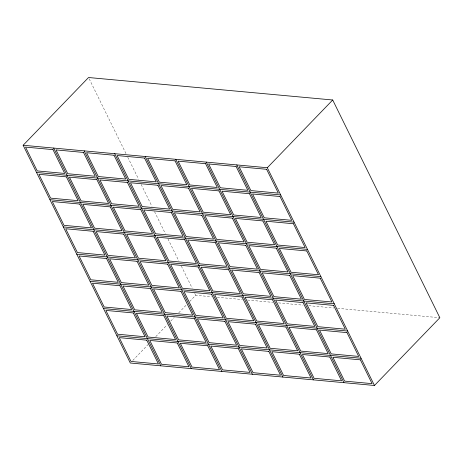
<?xml version="1.0" encoding="UTF-8"?>
<svg xmlns="http://www.w3.org/2000/svg" width="463" height="463" viewBox="0 0 463 463"><rect width="100%" height="100%" fill="white"/><g stroke="black" fill="none" stroke-linecap="round" stroke-linejoin="round"><path stroke-width="0.35" stroke-dasharray="2.31 1.74" d="M132.794 360.422L148.264 344.391M155.753 336.636L167.236 324.742M170.731 321.119L174.227 317.502M178.718 312.849L186.207 305.088M189.703 301.471L195.693 295.267L211.533 296.725M217.297 297.252L242.508 299.573M247.549 300.036L272.753 302.356M278.518 302.889L303.005 305.14M308.769 305.673L333.973 307.993M337.579 308.323L439.85 317.74M89.185 78.814L126.173 153.988M127.771 157.229L138.611 179.262M141.163 184.448L152.003 206.481M154.555 211.666L165.395 233.699M167.947 238.885L178.787 260.918M181.34 266.103L192.186 288.136M194.732 293.322L195.693 295.267"/><path stroke-width="0.69" d="M23.15 145.26L88.543 77.518L332.706 99.991L439.85 317.74L374.457 385.482L130.294 363.009L23.15 145.26L267.307 167.733L332.706 99.991M36.542 172.479L280.705 194.952M49.935 199.698L294.098 222.171M63.327 226.916L307.49 249.389M76.725 254.135L320.882 276.608M90.117 281.354L334.274 303.826M103.509 308.572L347.667 331.045M116.902 335.791L361.065 358.264M267.307 167.733L374.457 385.482M236.79 164.926L343.934 382.675M206.272 162.119L313.416 379.863M175.749 159.307L282.893 377.056M145.232 156.5L252.376 374.249M114.708 153.687L221.858 371.436M84.191 150.88L191.335 368.629M53.667 148.067L160.817 365.816M52.979 149.63L25.511 147.101L37.231 170.916L64.698 173.446L52.979 149.63M83.502 152.437L56.035 149.914L67.754 173.729L95.222 176.258L83.502 152.437M114.02 155.25L86.552 152.721L98.272 176.536L125.739 179.065L114.02 155.25M144.543 158.057L117.075 155.527L128.789 179.349L156.262 181.872L144.543 158.057M175.06 160.869L147.593 158.34L159.313 182.156L186.78 184.685L175.06 160.869M205.584 163.676L178.11 161.147L189.83 184.963L217.297 187.492L205.584 163.676M236.101 166.489L208.634 163.96L220.353 187.775L247.821 190.305L236.101 166.489M266.619 169.296L239.151 166.767L250.871 190.582L278.338 193.112L266.619 169.296M66.377 176.849L38.904 174.319L50.623 198.135L78.091 200.664L66.377 176.849M96.894 179.656L69.427 177.132L81.147 200.948L108.614 203.477L96.894 179.656M127.412 182.468L99.944 179.939L111.664 203.755L139.131 206.284L127.412 182.468M157.935 185.275L130.468 182.746L142.187 206.567L169.655 209.091L157.935 185.275M188.453 188.088L160.985 185.559L172.705 209.374L200.172 211.904L188.453 188.088M218.976 190.895L191.508 188.366L203.222 212.181L230.696 214.71L218.976 190.895M249.493 193.708L222.026 191.178L233.746 214.994L261.213 217.523L249.493 193.708M280.017 196.515L252.543 193.985L264.263 217.801L291.731 220.33L280.017 196.515M79.769 204.067L52.302 201.538L64.021 225.354L91.489 227.883L79.769 204.067M110.287 206.874L82.819 204.351L94.539 228.166L122.006 230.696L110.287 206.874M140.81 209.687L113.337 207.158L125.056 230.973L152.524 233.502L140.81 209.687M171.327 212.494L143.86 209.965L155.58 233.786L183.047 236.309L171.327 212.494M201.845 215.307L174.377 212.777L186.097 236.593L213.565 239.122L201.845 215.307M232.368 218.114L204.901 215.584L216.62 239.4L244.088 241.929L232.368 218.114M262.886 220.926L235.418 218.397L247.138 242.213L274.605 244.742L262.886 220.926M293.409 223.733L265.941 221.204L277.655 245.02L305.129 247.549L293.409 223.733M93.161 231.286L65.694 228.757L77.414 252.572L104.881 255.101L93.161 231.286M123.679 234.093L96.211 231.569L107.931 255.385L135.399 257.914L123.679 234.093M154.202 236.906L126.735 234.376L138.454 258.192L165.922 260.721L154.202 236.906M184.72 239.712L157.252 237.183L168.972 261.005L196.439 263.528L184.72 239.712M215.243 242.525L187.77 239.996L199.489 263.812L226.957 266.341L215.243 242.525M245.76 245.332L218.293 242.803L230.013 266.619L257.48 269.148L245.76 245.332M276.278 248.145L248.81 245.616L260.53 269.431L287.998 271.96L276.278 248.145M306.801 250.952L279.334 248.423L291.053 272.238L318.521 274.767L306.801 250.952M106.554 258.504L79.086 255.975L90.806 279.791L118.273 282.32L106.554 258.504M137.071 261.311L109.604 258.788L121.323 282.604L148.791 285.133L137.071 261.311M167.594 264.124L140.127 261.595L151.847 285.411L179.314 287.94L167.594 264.124M198.112 266.931L170.644 264.402L182.364 288.223L209.832 290.747L198.112 266.931M228.635 269.744L201.168 267.215L212.887 291.03L240.355 293.559L228.635 269.744M259.153 272.551L231.685 270.022L243.405 293.837L270.872 296.366L259.153 272.551M289.676 275.363L262.203 272.834L273.922 296.65L301.39 299.179L289.676 275.363M320.193 278.17L292.726 275.641L304.446 299.457L331.913 301.986L320.193 278.17M119.946 285.723L92.478 283.194L104.198 307.01L131.666 309.539L119.946 285.723M150.469 288.53L123.002 286.007L134.716 309.822L162.189 312.351L150.469 288.53M180.987 291.343L153.519 288.814L165.239 312.629L192.706 315.158L180.987 291.343M211.504 294.15L184.037 291.621L195.756 315.442L223.224 317.965L211.504 294.15M242.027 296.962L214.56 294.433L226.28 318.249L253.747 320.778L242.027 296.962M272.545 299.769L245.077 297.24L256.797 321.056L284.265 323.585L272.545 299.769M303.068 302.582L275.601 300.053L287.32 323.868L314.788 326.398L303.068 302.582M333.586 305.389L306.118 302.86L317.838 326.675L345.305 329.205L333.586 305.389M133.338 312.942L105.871 310.413L117.59 334.228L145.058 336.757L133.338 312.942M163.861 315.749L136.394 313.225L148.114 337.041L175.581 339.57L163.861 315.749M194.379 318.561L166.911 316.032L178.631 339.848L206.099 342.377L194.379 318.561M224.902 321.368L197.435 318.839L209.149 342.661L236.622 345.184L224.902 321.368M255.42 324.181L227.952 321.652L239.672 345.467L267.139 347.997L255.42 324.181M285.937 326.988L258.47 324.459L270.189 348.274L297.657 350.804L285.937 326.988M316.46 329.801L288.993 327.272L300.713 351.087L328.18 353.616L316.46 329.801M346.978 332.608L319.511 330.078L331.23 353.894L358.698 356.423L346.978 332.608M146.736 340.16L119.263 337.631L130.983 361.447L158.45 363.976L146.736 340.16M177.254 342.967L149.786 340.444L161.506 364.259L188.973 366.789L177.254 342.967M207.771 345.78L180.304 343.251L192.023 367.066L219.491 369.596L207.771 345.78M238.295 348.587L210.827 346.058L222.547 369.879L250.014 372.402L238.295 348.587M268.812 351.4L241.345 348.87L253.064 372.686L280.532 375.215L268.812 351.4M299.335 354.207L271.868 351.677L283.582 375.493L311.055 378.022L299.335 354.207M329.853 357.019L302.385 354.49L314.105 378.306L341.572 380.835L329.853 357.019M360.37 359.826L332.903 357.297L344.622 381.113L372.09 383.642L360.37 359.826"/></g></svg>
